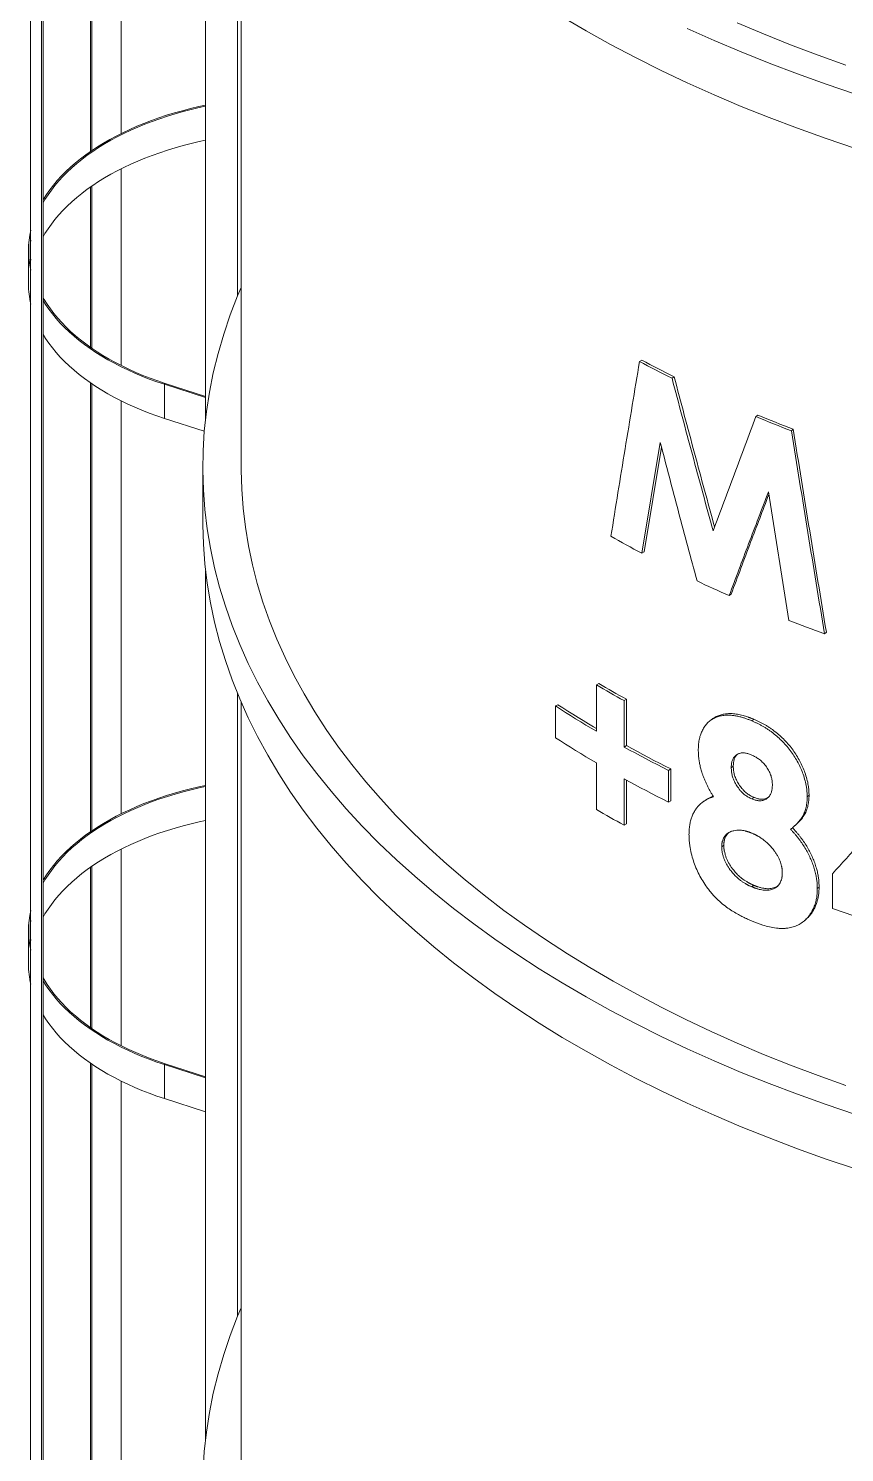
# Model space of a CAD drawing. Header units: millimetres. Extents: x 26816 to 90584, y 11074 to 56542.
# Drawn here: x 39955 to 40935, y 47183 to 48892 of the extents above; entities that cross this region are included whole.
import ezdxf

# ---------------------------------------------------------------- set-up
doc = ezdxf.new("R2010")
doc.units = ezdxf.units.MM
doc.layers.add('MAU_CAM', color=30, linetype='Continuous')
doc.layers.add('MAU_XANH_LUC', color=102, linetype='Continuous')

msp = doc.modelspace()

# ---------------------------------------------------------------- linework, layer by layer
at = {"layer": 'MAU_CAM', "linetype": 'Continuous', "lineweight": 0}
for p, q in [((39957.9, 40385.1), (39957.9, 49407.9)), ((39971, 40357.2), (39971, 49380)), ((39973, 40357.5), (39973, 49380.3)), ((40206.2, 49318.5), (40206.2, 48571)), ((40210.5, 49308.4), (40210.5, 48365)), ((40029.9, 48744.6), (40029.9, 49283.2)), ((40031.3, 48745.6), (40031.3, 49282.2)), ((40167.9, 48424), (40167.9, 49264.2)), ((40066.7, 48766.1), (40066.7, 49261.7)), ((40066.7, 48487.5), (40066.7, 48723.8)), ((40029.9, 48509.3), (40029.9, 48702)), ((40031.3, 48508.3), (40031.3, 48703)), ((39955.3, 48626), (39955.3, 48585.2)), ((40029.9, 47928.1), (40029.9, 48466.6)), ((40031.3, 47929), (40031.3, 48465.6)), ((40118.5, 48465), (40119.5, 48466)), ((40118.5, 48424.1), (40118.5, 48465)), ((40118.5, 48465), (40167.9, 48449)), ((40119.5, 48466), (40167.9, 48450.3)), ((40066.7, 47949.6), (40066.7, 48445.1)), ((40118.5, 48424.1), (40166.3, 48408.6)), ((40164.5, 48365), (40164.5, 48299.7)), ((40167.9, 47199.2), (40167.9, 48240.6)), ((40206.2, 48093.7), (40206.2, 47346.1)), ((40210.5, 48083.6), (40210.5, 47140.2)), ((40066.7, 47670.9), (40066.7, 47907.2)), ((40029.9, 47692.7), (40029.9, 47885.4)), ((40031.3, 47691.7), (40031.3, 47886.4)), ((39955.3, 47809.5), (39955.3, 47768.7)), ((40029.9, 47111.5), (40029.9, 47650.1)), ((40031.3, 47112.5), (40031.3, 47649.1)), ((40118.5, 47648.4), (40119.5, 47649.4)), ((40118.5, 47607.6), (40118.5, 47648.4)), ((40118.5, 47648.4), (40167.9, 47632.4)), ((40119.5, 47649.4), (40167.9, 47633.8)), ((40066.7, 47133), (40066.7, 47628.6)), ((40118.5, 47607.6), (40167.9, 47591.6))]:
    msp.add_line(p, q, dxfattribs=at)
at = {"layer": 'MAU_CAM', "linetype": 'Continuous', "lineweight": 0, "flags": 128}
for points in [[(40596.1, 48905.9), (40624.7, 48889.2), (40654, 48872.9), (40684, 48857.1), (40714.8, 48841.8), (40746.2, 48826.9), (40778.3, 48812.5), (40811, 48798.6), (40844.4, 48785.2), (40878.3, 48772.3), (40912.9, 48759.9), (40948, 48748.1)], [(40746.2, 48892.2), (40778.3, 48877.8), (40811, 48863.9), (40844.4, 48850.5), (40878.3, 48837.6), (40912.9, 48825.3), (40948, 48813.4)], [(40806, 48899), (40837.8, 48885.5), (40870.2, 48872.5), (40903.1, 48860), (40936.6, 48848)], [(40167.9, 48800), (40159.6, 48798.3), (40149.7, 48795.9), (40140, 48793.4), (40130.4, 48790.8), (40121, 48787.9), (40111.8, 48784.8), (40102.8, 48781.6), (40093.9, 48778.2), (40085.2, 48774.7), (40076.8, 48770.9), (40068.6, 48767), (40060.6, 48763), (40052.8, 48758.8), (40045.3, 48754.5), (40038, 48750), (40031, 48745.4), (40024.3, 48740.6), (40017.8, 48735.7), (40011.6, 48730.7), (40005.8, 48725.6), (40000.2, 48720.4), (39994.9, 48715.1), (39989.9, 48709.6), (39985.3, 48704.1), (39980.9, 48698.5), (39976.9, 48692.8), (39973.3, 48687.1), (39973, 48686.6)], [(40167.9, 48798.8), (40160.3, 48797.2), (40150.5, 48794.9), (40140.8, 48792.4), (40131.3, 48789.7), (40122, 48786.9), (40112.8, 48783.8), (40103.8, 48780.6), (40095, 48777.3), (40086.4, 48773.7), (40078, 48770), (40069.8, 48766.2), (40061.9, 48762.1), (40054.2, 48758), (40046.7, 48753.7), (40039.5, 48749.2), (40032.5, 48744.6), (40025.8, 48739.9), (40019.4, 48735), (40013.3, 48730.1), (40007.4, 48725), (40001.9, 48719.8), (39996.7, 48714.5), (39991.7, 48709.1), (39987.1, 48703.6), (39982.8, 48698.1), (39978.8, 48692.4), (39975.1, 48686.7), (39973, 48683)], [(40167.9, 48758), (40160.3, 48756.4), (40150.5, 48754.1), (40140.8, 48751.6), (40131.3, 48748.9), (40122, 48746), (40112.8, 48743), (40103.8, 48739.8), (40095, 48736.4), (40086.4, 48732.9), (40078, 48729.2), (40069.8, 48725.3), (40061.9, 48721.3), (40054.2, 48717.1), (40046.7, 48712.8), (40039.5, 48708.4), (40032.5, 48703.8), (40025.8, 48699.1), (40019.4, 48694.2), (40013.3, 48689.3), (40007.4, 48684.2), (40001.9, 48679), (39996.7, 48673.7), (39991.7, 48668.3), (39987.1, 48662.8), (39982.8, 48657.2), (39978.8, 48651.6), (39975.1, 48645.9), (39973, 48642.1)], [(40210.5, 48581.1), (40206.3, 48571.1), (40197.4, 48548.2), (40189.6, 48525.2), (40182.8, 48502.1), (40177.1, 48478.8), (40172.5, 48455.5), (40168.9, 48432.2), (40166.3, 48408.7), (40164.9, 48385.3), (40164.5, 48361.8), (40165.2, 48338.4), (40166.9, 48314.9), (40169.7, 48291.5), (40173.6, 48268.2), (40178.5, 48244.9), (40184.5, 48221.7), (40191.6, 48198.6), (40199.7, 48175.6), (40208.8, 48152.7), (40219, 48130), (40230.2, 48107.5), (40242.5, 48085.1), (40255.7, 48062.9), (40270, 48041), (40285.2, 48019.2), (40301.5, 47997.7), (40318.7, 47976.5), (40336.8, 47955.5), (40356, 47934.8), (40376, 47914.4), (40397, 47894.3), (40418.9, 47874.5), (40441.7, 47855.1), (40465.3, 47836), (40489.8, 47817.3), (40515.2, 47799), (40541.4, 47781), (40568.4, 47763.5), (40596.1, 47746.4), (40624.7, 47729.7), (40654, 47713.4), (40684, 47697.6), (40714.8, 47682.3), (40746.2, 47667.4), (40778.3, 47653), (40811, 47639.1), (40844.4, 47625.7), (40878.3, 47612.8), (40912.9, 47600.5), (40948, 47588.6)], [(39973, 48569.1), (39974.2, 48566.9), (39977.8, 48561.2), (39981.7, 48555.5), (39985.9, 48549.9), (39990.4, 48544.4), (39995.3, 48539), (40000.5, 48533.7), (40005.9, 48528.4), (40011.7, 48523.3), (40017.7, 48518.3), (40024.1, 48513.5), (40030.7, 48508.7), (40037.6, 48504.1), (40044.7, 48499.6), (40052.1, 48495.2), (40059.8, 48491), (40067.7, 48487), (40075.8, 48483.1), (40084.1, 48479.3), (40092.7, 48475.7), (40101.4, 48472.3), (40110.4, 48469.1), (40119.5, 48466)], [(39973, 48565.5), (39975.9, 48560.8), (39979.8, 48555.1), (39984.1, 48549.4), (39988.6, 48543.9), (39993.5, 48538.4), (39998.7, 48533.1), (40004.2, 48527.8), (40010, 48522.7), (40016.1, 48517.7), (40022.5, 48512.7), (40029.2, 48508), (40036.1, 48503.3), (40043.3, 48498.8), (40050.7, 48494.4), (40058.4, 48490.2), (40066.4, 48486.1), (40074.5, 48482.2), (40082.9, 48478.4), (40091.5, 48474.8), (40100.3, 48471.3), (40109.3, 48468.1), (40118.5, 48465)], [(39973, 48524.6), (39975.9, 48519.9), (39979.8, 48514.2), (39984.1, 48508.6), (39988.6, 48503.1), (39993.5, 48497.6), (39998.7, 48492.3), (40004.2, 48487), (40010, 48481.9), (40016.1, 48476.8), (40022.5, 48471.9), (40029.2, 48467.1), (40036.1, 48462.5), (40043.3, 48458), (40050.7, 48453.6), (40058.4, 48449.3), (40066.4, 48445.3), (40074.5, 48441.3), (40082.9, 48437.6), (40091.5, 48434), (40100.3, 48430.5), (40109.3, 48427.2), (40118.5, 48424.1)], [(40210.5, 48365), (40210.5, 48361.9), (40211.2, 48339.2), (40212.8, 48316.4), (40215.6, 48293.7), (40219.3, 48271.1), (40224.1, 48248.5), (40229.9, 48226), (40236.8, 48203.5), (40244.6, 48181.2), (40253.5, 48159.1), (40263.4, 48137), (40274.3, 48115.1), (40286.1, 48093.4), (40299, 48071.9), (40312.8, 48050.6), (40327.6, 48029.5), (40343.4, 48008.6), (40360.1, 47988), (40360.5, 47987.6)], [(40210.5, 48365), (40210.5, 48361.9), (40211.2, 48339.2), (40212.8, 48316.4), (40215.6, 48293.7), (40219.3, 48271.1), (40224.1, 48248.5), (40229.9, 48226), (40236.8, 48203.5), (40244.6, 48181.2), (40253.5, 48159.1), (40263.4, 48137), (40274.3, 48115.1), (40286.1, 48093.4), (40299, 48071.9), (40312.8, 48050.6), (40327.6, 48029.5), (40343.4, 48008.6), (40360.1, 47988), (40377.7, 47967.7), (40396.3, 47947.6), (40415.7, 47927.8), (40436.1, 47908.3), (40457.3, 47889.1), (40479.4, 47870.3), (40502.4, 47851.8), (40526.1, 47833.6), (40550.7, 47815.8), (40576.1, 47798.4), (40602.3, 47781.4), (40629.3, 47764.8), (40657, 47748.6), (40685.4, 47732.8), (40714.6, 47717.5), (40744.4, 47702.6), (40774.9, 47688.2), (40806, 47674.2), (40837.8, 47660.7), (40870.2, 47647.7), (40903.1, 47635.2), (40936.6, 47623.2)], [(40164.5, 48299.7), (40164.5, 48296.5), (40165.2, 48273.1), (40166.9, 48249.6), (40169.7, 48226.2), (40173.6, 48202.9), (40178.5, 48179.6), (40184.5, 48156.4), (40191.6, 48133.3), (40199.7, 48110.3), (40208.8, 48087.4), (40219, 48064.7), (40230.2, 48042.2), (40242.5, 48019.8), (40255.7, 47997.6), (40270, 47975.6), (40285.2, 47953.9), (40301.5, 47932.4), (40318.7, 47911.1), (40336.8, 47890.2), (40356, 47869.5), (40376, 47849.1), (40397, 47829), (40418.9, 47809.2), (40441.7, 47789.8), (40465.3, 47770.7), (40489.8, 47752), (40515.2, 47733.6), (40541.4, 47715.7), (40568.4, 47698.2), (40596.1, 47681), (40624.7, 47664.4), (40654, 47648.1), (40684, 47632.3), (40714.8, 47616.9), (40746.2, 47602.1), (40778.3, 47587.7), (40811, 47573.8), (40844.4, 47560.4), (40878.3, 47547.5), (40912.9, 47535.1), (40948, 47523.3)], [(40167.9, 47983.5), (40159.6, 47981.7), (40149.7, 47979.4), (40140, 47976.9), (40130.4, 47974.2), (40121, 47971.3), (40111.8, 47968.3), (40102.8, 47965.1), (40093.9, 47961.7), (40085.2, 47958.1), (40076.8, 47954.4), (40068.6, 47950.5), (40060.6, 47946.5), (40052.8, 47942.3), (40045.3, 47937.9), (40038, 47933.4), (40031, 47928.8), (40024.3, 47924.1), (40017.8, 47919.2), (40011.6, 47914.2), (40005.8, 47909.1), (40000.2, 47903.9), (39994.9, 47898.5), (39989.9, 47893.1), (39985.3, 47887.6), (39980.9, 47882), (39976.9, 47876.3), (39973.3, 47870.5), (39973, 47870)], [(40167.9, 47982.3), (40160.3, 47980.6), (40150.5, 47978.3), (40140.8, 47975.9), (40131.3, 47973.2), (40122, 47970.3), (40112.8, 47967.3), (40103.8, 47964.1), (40095, 47960.7), (40086.4, 47957.2), (40078, 47953.5), (40069.8, 47949.6), (40061.9, 47945.6), (40054.2, 47941.4), (40046.7, 47937.1), (40039.5, 47932.7), (40032.5, 47928.1), (40025.8, 47923.4), (40019.4, 47918.5), (40013.3, 47913.5), (40007.4, 47908.5), (40001.9, 47903.3), (39996.7, 47898), (39991.7, 47892.6), (39987.1, 47887.1), (39982.8, 47881.5), (39978.8, 47875.9), (39975.1, 47870.2), (39973, 47866.4)], [(40167.9, 47941.5), (40160.3, 47939.8), (40150.5, 47937.5), (40140.8, 47935), (40131.3, 47932.4), (40122, 47929.5), (40112.8, 47926.5), (40103.8, 47923.3), (40095, 47919.9), (40086.4, 47916.4), (40078, 47912.7), (40069.8, 47908.8), (40061.9, 47904.8), (40054.2, 47900.6), (40046.7, 47896.3), (40039.5, 47891.8), (40032.5, 47887.3), (40025.8, 47882.5), (40019.4, 47877.7), (40013.3, 47872.7), (40007.4, 47867.6), (40001.9, 47862.4), (39996.7, 47857.1), (39991.7, 47851.8), (39987.1, 47846.3), (39982.8, 47840.7), (39978.8, 47835), (39975.1, 47829.3), (39973, 47825.6)], [(39973, 47752.5), (39974.2, 47750.4), (39977.8, 47744.6), (39981.7, 47739), (39985.9, 47733.4), (39990.4, 47727.9), (39995.3, 47722.4), (40000.5, 47717.1), (40005.9, 47711.9), (40011.7, 47706.8), (40017.7, 47701.8), (40024.1, 47696.9), (40030.7, 47692.2), (40037.6, 47687.5), (40044.7, 47683), (40052.1, 47678.7), (40059.8, 47674.5), (40067.7, 47670.4), (40075.8, 47666.5), (40084.1, 47662.8), (40092.7, 47659.2), (40101.4, 47655.8), (40110.4, 47652.5), (40119.5, 47649.4)], [(39973, 47748.9), (39975.9, 47744.2), (39979.8, 47738.5), (39984.1, 47732.9), (39988.6, 47727.4), (39993.5, 47721.9), (39998.7, 47716.5), (40004.2, 47711.3), (40010, 47706.1), (40016.1, 47701.1), (40022.5, 47696.2), (40029.2, 47691.4), (40036.1, 47686.8), (40043.3, 47682.2), (40050.7, 47677.9), (40058.4, 47673.6), (40066.4, 47669.5), (40074.5, 47665.6), (40082.9, 47661.8), (40091.5, 47658.2), (40100.3, 47654.8), (40109.3, 47651.5), (40118.5, 47648.4)], [(39973, 47708.1), (39975.9, 47703.4), (39979.8, 47697.7), (39984.1, 47692.1), (39988.6, 47686.5), (39993.5, 47681.1), (39998.7, 47675.7), (40004.2, 47670.5), (40010, 47665.3), (40016.1, 47660.3), (40022.5, 47655.4), (40029.2, 47650.6), (40036.1, 47645.9), (40043.3, 47641.4), (40050.7, 47637), (40058.4, 47632.8), (40066.4, 47628.7), (40074.5, 47624.8), (40082.9, 47621), (40091.5, 47617.4), (40100.3, 47614), (40109.3, 47610.7), (40118.5, 47607.6)], [(40210.5, 47356.3), (40206.3, 47346.3), (40197.4, 47323.4), (40189.6, 47300.4), (40182.8, 47277.2), (40177.1, 47254), (40172.5, 47230.7), (40168.9, 47207.3), (40166.3, 47183.9), (40164.9, 47160.5)]]:
    msp.add_lwpolyline(points, dxfattribs=at)
at = {"layer": 'MAU_CAM', "linetype": 'Continuous', "lineweight": 0}
for centre, radius, start, end in [((40063.1, 48626), 107.8, 167.2311, 192.7689), ((40063.6, 48626), 106.3, 173.5559, 186.4441), ((40063.9, 48585.3), 108.6, 180.0618, 192.7383), ((40063.1, 47809.5), 107.8, 167.2311, 192.7689), ((40063.6, 47809.5), 106.3, 173.5559, 186.4441), ((40063.9, 47768.8), 108.6, 180.0618, 192.7383)]:
    msp.add_arc(centre, radius, start, end, dxfattribs=at)
at = {"layer": 'MAU_XANH_LUC', "linetype": 'Continuous', "lineweight": 0}
for p, q in [((40688.8, 48492.3), (40691.5, 48494)), ((40727.8, 48472.2), (40730.4, 48474)), ((40828.6, 48426.2), (40831, 48428.1)), ((40871.1, 48409.1), (40873.3, 48411)), ((40713.7, 48395.1), (40691.5, 48262.3)), ((40715.1, 48389.6), (40694.2, 48264)), ((40868.2, 48181.6), (40843.5, 48335.9)), ((40691.5, 48262.3), (40694.2, 48264)), ((40796.5, 48211.4), (40798.9, 48213.2)), ((40910.9, 48165.6), (40913.1, 48167.5)), ((40639.9, 48105.9), (40637, 48104.3)), ((40637, 48048.6), (40637, 48104.3)), ((40673.1, 48087), (40670.3, 48085.3)), ((40670.3, 48085.3), (40670.3, 48029.6)), ((40673.1, 48087), (40673.1, 48031.3)), ((40590.8, 48080.4), (40587.8, 48078.9)), ((40587.8, 48040.8), (40587.8, 48078.9)), ((40823.8, 48061), (40826.1, 48062.9)), ((40673.1, 48031.3), (40670.3, 48029.6)), ((40637, 47954.8), (40637, 48010.5)), ((40726.2, 48003.4), (40723.5, 48001.6)), ((40723.5, 48001.6), (40723.5, 47963.5)), ((40726.2, 48003.4), (40726.2, 47965.2)), ((40801.3, 48006.6), (40798.9, 48004.7)), ((40670.3, 47991.5), (40670.3, 47935.8)), ((40673.1, 47990), (40673.1, 47937.5)), ((40726.2, 47965.2), (40723.5, 47963.5)), ((40825.9, 47969.2), (40823.5, 47967.3)), ((40890.1, 47969.9), (40892.3, 47971.9)), ((40673.1, 47937.5), (40670.3, 47935.8)), ((40790, 47911.9), (40787.5, 47910)), ((40825.9, 47863.7), (40823.6, 47861.8)), ((40902.2, 47859.7), (40904.4, 47861.6)), ((40920.5, 47835.9), (40920.5, 47877.5))]:
    msp.add_line(p, q, dxfattribs=at)
at = {"layer": 'MAU_XANH_LUC', "linetype": 'Continuous', "lineweight": 0, "flags": 128}
for points in [[(40730.4, 48474), (40725.5, 48476.4), (40720.6, 48478.9), (40715.7, 48481.4), (40710.8, 48483.9), (40705.9, 48486.4), (40701.1, 48488.9), (40696.3, 48491.5), (40691.5, 48494)], [(40727.8, 48472.2), (40722.8, 48474.7), (40717.9, 48477.2), (40713, 48479.7), (40708.1, 48482.2), (40703.3, 48484.7), (40698.4, 48487.2), (40693.6, 48489.8), (40688.8, 48492.3)], [(40871.1, 48409.1), (40865.8, 48411.2), (40860.4, 48413.3), (40855.1, 48415.4), (40849.7, 48417.6), (40844.4, 48419.7), (40839.2, 48421.9), (40833.9, 48424), (40828.6, 48426.2)], [(40873.3, 48411), (40868, 48413.1), (40862.7, 48415.2), (40857.3, 48417.3), (40852, 48419.5), (40846.7, 48421.6), (40841.5, 48423.7), (40836.2, 48425.9), (40831, 48428.1)], [(40691.5, 48262.3), (40686.8, 48264.8), (40682.1, 48267.3), (40677.5, 48269.8), (40672.8, 48272.3), (40668.2, 48274.9), (40663.6, 48277.4), (40659, 48280), (40654.5, 48282.6)], [(40796.5, 48211.4), (40791.6, 48213.6), (40786.7, 48215.7), (40781.9, 48217.9), (40777.1, 48220.1), (40772.2, 48222.3), (40767.4, 48224.5), (40762.7, 48226.8), (40757.9, 48229)], [(40910.9, 48165.6), (40905.5, 48167.5), (40900.2, 48169.5), (40894.8, 48171.5), (40889.4, 48173.5), (40884.1, 48175.5), (40878.8, 48177.5), (40873.5, 48179.6), (40868.2, 48181.6)], [(40670.3, 48085.3), (40666.1, 48087.6), (40661.9, 48090), (40657.7, 48092.3), (40653.6, 48094.7), (40649.4, 48097.1), (40645.3, 48099.5), (40641.1, 48101.9), (40637, 48104.3)], [(40673.1, 48087), (40668.9, 48089.3), (40664.7, 48091.6), (40660.5, 48094), (40656.4, 48096.3), (40652.2, 48098.7), (40648.1, 48101.1), (40644, 48103.5), (40639.9, 48105.9)], [(40637, 48048.6), (40630.8, 48052.3), (40624.5, 48056), (40618.3, 48059.8), (40612.1, 48063.6), (40606, 48067.4), (40599.9, 48071.2), (40593.8, 48075), (40587.8, 48078.9)], [(40637, 48051.9), (40633.6, 48053.9), (40627.4, 48057.6), (40621.2, 48061.4), (40615, 48065.1), (40608.9, 48068.9), (40602.8, 48072.7), (40596.8, 48076.6), (40590.8, 48080.4)], [(40776.8, 48063.7), (40775.5, 48062.8), (40774.2, 48061.9)], [(40637, 48010.5), (40630.8, 48014.2), (40624.5, 48017.9), (40618.3, 48021.7), (40612.1, 48025.5), (40606, 48029.3), (40599.9, 48033.1), (40593.8, 48036.9), (40587.8, 48040.8)], [(40723.5, 48001.6), (40716.8, 48005), (40710, 48008.5), (40703.3, 48011.9), (40696.7, 48015.4), (40690, 48018.9), (40683.4, 48022.5), (40676.9, 48026), (40670.3, 48029.6)], [(40726.2, 48003.4), (40719.4, 48006.8), (40712.7, 48010.2), (40706, 48013.6), (40699.4, 48017.1), (40692.7, 48020.6), (40686.2, 48024.2), (40679.6, 48027.7), (40673.1, 48031.3)], [(40723.5, 47963.5), (40716.8, 47966.9), (40710, 47970.4), (40703.3, 47973.8), (40696.7, 47977.3), (40690, 47980.8), (40683.4, 47984.4), (40676.9, 47987.9), (40670.3, 47991.5)], [(40767.6, 47965.6), (40766.3, 47964.7), (40765, 47963.8)], [(40670.3, 47935.8), (40666.1, 47938.1), (40661.9, 47940.5), (40657.7, 47942.8), (40653.6, 47945.2), (40649.4, 47947.6), (40645.3, 47950), (40641.1, 47952.4), (40637, 47954.8)], [(41024, 47802.3), (41010.8, 47806.2), (40997.7, 47810.3), (40984.7, 47814.4), (40971.7, 47818.5), (40958.8, 47822.8), (40946, 47827.1), (40933.2, 47831.5), (40920.5, 47835.9)], [(40886.9, 47821.3), (40888, 47822.3), (40889.1, 47823.2)]]:
    msp.add_lwpolyline(points, dxfattribs=at)
at = {"layer": 'MAU_XANH_LUC', "linetype": 'Continuous', "lineweight": 0}
for points in [[(40654.5, 48282.6), (40660.1, 48317.5), (40671.4, 48387.3), (40683, 48457.3), (40688.8, 48492.3)], [(40727.8, 48472.2), (40735.9, 48441.6), (40752.2, 48380.5), (40768.8, 48319.6), (40777.2, 48289.2)], [(40777.2, 48289.2), (40785.7, 48312), (40802.6, 48357.5), (40820, 48403.3), (40828.6, 48426.2)], [(40871.1, 48409.1), (40877.7, 48368.5), (40890.9, 48287.2), (40904.2, 48206.1), (40910.9, 48165.6)], [(40873.3, 48411), (40879.9, 48370.4), (40893, 48289.1), (40906.4, 48208.1), (40913.1, 48167.5)], [(40757.9, 48229), (40750.4, 48256.6), (40735.5, 48311.9), (40721, 48367.4), (40713.7, 48395.1)], [(40843.5, 48335.9), (40835.6, 48315.1), (40819.7, 48273.4), (40804.2, 48232.1), (40796.5, 48211.4)], [(40920.5, 47877.5), (40931.6, 47889.8), (40953.8, 47914.5), (40987.6, 47952.2), (41010.6, 47977.7), (41022.1, 47990.4)]]:
    msp.add_open_spline(points, degree=3, dxfattribs=at)
for points, knots in [([(40730.4, 48474), (40738.5, 48443.4), (40754.5, 48383.2), (40770.8, 48323.3), (40778.9, 48293.8)], [0, 0, 0, 0, 0.507772, 1, 1, 1, 1]), ([(40844, 48332.9), (40836.7, 48313.7), (40821.5, 48273.7), (40806.6, 48233.9), (40798.9, 48213.2)], [0, 0, 0, 0, 0.479833, 1, 1, 1, 1]), ([(40759.3, 48025.7), (40759.4, 48026.7), (40759.4, 48028.8), (40759.6, 48032), (40759.9, 48035.1), (40760.4, 48038.1), (40761, 48040.9), (40761.8, 48043.7), (40762.7, 48046.3), (40764.2, 48049.7), (40766.3, 48053.6), (40769.4, 48057.7), (40773.1, 48061.2), (40777.4, 48064), (40782.2, 48066), (40787.3, 48067.3), (40792.9, 48068), (40798.2, 48067.9), (40803.2, 48067.2), (40807.9, 48066.4), (40811.6, 48065.4), (40814.4, 48064.5), (40816.2, 48063.9), (40818.1, 48063.2), (40820, 48062.5), (40821.9, 48061.8), (40823.1, 48061.3), (40823.8, 48061)], [0, 0, 0, 0, 0.031216, 0.062432, 0.093645, 0.12486, 0.15585, 0.187295, 0.218422, 0.249739, 0.312175, 0.374623, 0.437085, 0.499558, 0.562056, 0.624577, 0.687118, 0.749655, 0.795996, 0.843472, 0.889924, 0.908061, 0.926079, 0.944274, 0.962773, 0.981386, 1, 1, 1, 1]), ([(40776.8, 48063.6), (40777.8, 48064.4), (40780.1, 48066), (40784.3, 48067.7), (40789.2, 48069), (40794.4, 48069.7), (40800.1, 48069.8), (40806.3, 48069), (40811.8, 48067.9), (40816.1, 48066.6), (40818.5, 48065.8), (40820.2, 48065.2), (40821.4, 48064.8), (40822.6, 48064.3), (40824.2, 48063.7), (40825.4, 48063.2), (40826.1, 48062.9)], [0, 0, 0, 0, 0.084065, 0.190698, 0.300789, 0.4091, 0.51662, 0.639777, 0.765752, 0.819477, 0.874441, 0.893573, 0.913819, 0.936114, 0.961781, 1, 1, 1, 1]), ([(40823.8, 48061), (40824.8, 48060.6), (40827, 48059.6), (40830.2, 48058.1), (40833.4, 48056.5), (40836.6, 48054.8), (40839.7, 48052.9), (40842.9, 48050.8), (40846, 48048.7), (40850.1, 48045.6), (40855, 48041.5), (40860.7, 48036), (40866.1, 48030.2), (40871, 48024), (40875.3, 48017.5), (40879.2, 48010.8), (40882.5, 48003.9), (40885.4, 47996.7), (40887.7, 47989.2), (40888.9, 47983.4), (40889.5, 47979.6), (40889.7, 47977.7), (40889.8, 47975.8), (40890, 47973.8), (40890, 47971.9), (40890.1, 47970.6), (40890.1, 47969.9)], [0, 0, 0, 0, 0.031301, 0.062601, 0.093899, 0.125196, 0.156276, 0.187785, 0.21946, 0.250366, 0.312911, 0.375447, 0.437963, 0.500459, 0.562937, 0.625404, 0.687508, 0.750302, 0.820265, 0.890131, 0.908329, 0.926383, 0.94442, 0.96287, 0.981435, 1, 1, 1, 1]), ([(40826.1, 48062.9), (40827.2, 48062.4), (40829.3, 48061.5), (40832.5, 48060), (40835.7, 48058.4), (40838.9, 48056.7), (40842, 48054.8), (40845.2, 48052.7), (40848.3, 48050.6), (40852.4, 48047.5), (40857.3, 48043.4), (40863, 48037.9), (40868.3, 48032.1), (40873.2, 48025.9), (40877.5, 48019.4), (40881.4, 48012.7), (40884.7, 48005.8), (40887.5, 47998.7), (40889.9, 47991.2), (40891.1, 47985.4), (40891.6, 47981.6), (40891.9, 47979.6), (40892, 47977.7), (40892.1, 47975.8), (40892.2, 47973.9), (40892.3, 47972.6), (40892.3, 47971.9)], [0, 0, 0, 0, 0.031297, 0.062593, 0.093852, 0.125053, 0.1561, 0.187553, 0.219189, 0.249995, 0.312498, 0.374965, 0.438034, 0.499914, 0.56237, 0.624851, 0.68701, 0.749871, 0.819901, 0.889891, 0.908103, 0.926223, 0.944283, 0.962777, 0.979104, 1, 1, 1, 1]), ([(40777.5, 47969.9), (40776.9, 47971.1), (40775.5, 47973.3), (40773.5, 47976.7), (40771.6, 47980.2), (40769.9, 47983.7), (40768.2, 47987.3), (40766.7, 47990.9), (40765.3, 47994.5), (40763.8, 47998.6), (40762.4, 48003.3), (40761.1, 48008.6), (40760.4, 48012.8), (40760, 48015.8), (40759.7, 48017.8), (40759.6, 48019.8), (40759.5, 48021.7), (40759.4, 48023.7), (40759.4, 48025), (40759.3, 48025.7)], [0, 0, 0, 0, 0.062548, 0.12509, 0.187073, 0.250146, 0.31184, 0.375178, 0.440051, 0.500183, 0.59295, 0.688343, 0.779887, 0.816454, 0.853216, 0.888769, 0.925693, 0.962846, 1, 1, 1, 1]), ([(40822.8, 48020.4), (40822.1, 48020.7), (40820.8, 48021.2), (40818.8, 48021.8), (40816.9, 48022.3), (40815, 48022.6), (40813, 48022.7), (40811, 48022.5), (40808.2, 48021.9), (40805.8, 48020.7), (40803.7, 48019), (40801.9, 48017), (40800.6, 48014.7), (40799.8, 48012.2), (40799.4, 48010.5), (40799.1, 48008.6), (40799, 48006.7), (40798.9, 48005.4), (40798.9, 48004.7)], [0, 0, 0, 0, 0.050943, 0.101876, 0.150084, 0.200264, 0.250422, 0.312388, 0.374241, 0.500408, 0.563022, 0.625399, 0.750174, 0.800177, 0.850074, 0.898388, 0.949196, 1, 1, 1, 1]), ([(40805.9, 48020.5), (40805.5, 48020.2), (40804.3, 48018.8), (40803.1, 48016.6), (40802.2, 48014.1), (40801.8, 48012.3), (40801.6, 48010.5), (40801.4, 48008.6), (40801.4, 48007.2), (40801.3, 48006.6)], [0, 0, 0, 0, 0.118582, 0.412096, 0.529748, 0.647165, 0.760863, 0.880435, 1, 1, 1, 1]), ([(40848.3, 47984.2), (40848.3, 47984.9), (40848.2, 47986.3), (40848.1, 47988.5), (40847.8, 47990.6), (40847.3, 47992.7), (40846.7, 47995.1), (40845.7, 47997.6), (40844.4, 48000.4), (40842.9, 48003.1), (40841.3, 48005.7), (40839.4, 48008.2), (40837.3, 48010.5), (40835.1, 48012.7), (40832.9, 48014.5), (40830.8, 48016.1), (40828.8, 48017.3), (40826.8, 48018.5), (40824.8, 48019.5), (40823.5, 48020.1), (40822.8, 48020.4)], [0, 0, 0, 0, 0.050784, 0.101564, 0.150717, 0.20101, 0.249726, 0.310825, 0.374608, 0.438055, 0.499558, 0.56178, 0.624573, 0.687267, 0.749654, 0.799278, 0.849426, 0.898166, 0.949083, 1, 1, 1, 1]), ([(40798.9, 48004.7), (40799, 48004), (40799, 48002.6), (40799.2, 48000.5), (40799.5, 47998.4), (40799.9, 47996.2), (40800.8, 47992.9), (40802.5, 47988.4), (40805.5, 47983), (40808.7, 47978.7), (40811.5, 47975.6), (40813.5, 47973.6), (40815.6, 47972), (40817.5, 47970.6), (40819.5, 47969.4), (40821.5, 47968.3), (40822.9, 47967.7), (40823.5, 47967.3)], [0, 0, 0, 0, 0.050812, 0.101625, 0.149987, 0.199914, 0.249856, 0.374645, 0.499499, 0.62443, 0.688692, 0.749556, 0.799558, 0.849674, 0.89813, 0.949057, 1, 1, 1, 1]), ([(40801.3, 48006.6), (40801.4, 48005.9), (40801.4, 48004.4), (40801.6, 48002.3), (40801.9, 48000.2), (40802.3, 47998), (40803.2, 47994.7), (40804.9, 47990.2), (40807.9, 47984.8), (40811.1, 47980.6), (40813.8, 47977.5), (40815.9, 47975.5), (40817.9, 47973.8), (40819.9, 47972.5), (40821.8, 47971.2), (40823.8, 47970.2), (40825.2, 47969.5), (40825.9, 47969.2)], [0, 0, 0, 0, 0.050875, 0.101752, 0.150173, 0.200156, 0.250149, 0.375036, 0.499928, 0.624834, 0.689058, 0.749872, 0.799822, 0.849878, 0.89827, 0.949127, 1, 1, 1, 1]), ([(40823.5, 47967.3), (40824.2, 47967.1), (40825.6, 47966.6), (40827.7, 47965.9), (40829.7, 47965.4), (40831.6, 47965.1), (40833.7, 47965.1), (40835.9, 47965.3), (40838, 47965.8), (40840, 47966.6), (40841.8, 47967.8), (40843.4, 47969.1), (40845.3, 47971.3), (40846.6, 47973.8), (40847.4, 47976.4), (40847.8, 47978.2), (40848.1, 47980.2), (40848.2, 47982.2), (40848.3, 47983.5), (40848.3, 47984.2)], [0, 0, 0, 0, 0.050936, 0.101859, 0.149972, 0.200172, 0.250381, 0.313717, 0.375469, 0.436694, 0.500496, 0.563342, 0.625462, 0.750208, 0.799521, 0.849647, 0.898406, 0.949204, 1, 1, 1, 1]), ([(40748.2, 47924.6), (40748.3, 47925.5), (40748.3, 47927.4), (40748.5, 47930.2), (40748.7, 47933), (40749, 47935.7), (40749.5, 47938.3), (40750.2, 47941.7), (40751.5, 47945.7), (40753.4, 47950.2), (40755.8, 47954.3), (40758.5, 47958), (40761.7, 47961.2), (40764.5, 47963.5), (40766.9, 47965), (40768.5, 47966), (40770.2, 47966.9), (40772, 47967.7), (40773.8, 47968.5), (40775.7, 47969.2), (40776.9, 47969.7), (40777.5, 47969.9)], [0, 0, 0, 0, 0.042415, 0.083751, 0.124933, 0.166589, 0.208207, 0.249868, 0.332775, 0.416663, 0.499749, 0.582974, 0.665595, 0.749773, 0.785575, 0.821333, 0.857063, 0.892376, 0.928064, 0.963818, 1, 1, 1, 1]), ([(40767.6, 47965.6), (40767.7, 47965.6), (40768.2, 47966.1), (40769.4, 47966.8), (40771.1, 47967.8), (40772.7, 47968.7), (40774.5, 47969.5), (40775.9, 47970.2), (40776.8, 47970.5), (40777.1, 47970.6)], [0, 0, 0, 0, 0.02068, 0.202854, 0.383479, 0.56274, 0.734894, 0.918127, 1, 1, 1, 1]), ([(40825.9, 47969.2), (40826.6, 47969), (40828, 47968.4), (40830, 47967.8), (40832, 47967.3), (40834, 47967), (40836.1, 47967), (40838.2, 47967.1), (40840.3, 47967.7), (40842.1, 47968.4), (40843.1, 47969.1), (40843.5, 47969.3)], [0, 0, 0, 0, 0.105981, 0.211936, 0.312049, 0.416517, 0.521022, 0.65287, 0.781457, 0.908985, 1, 1, 1, 1]), ([(40890.1, 47969.9), (40890.1, 47968.9), (40890, 47966.7), (40889.8, 47963.6), (40889.5, 47960.5), (40888.9, 47957.5), (40888.1, 47954.6), (40887.2, 47951.9), (40886.1, 47949.2), (40884.3, 47945.7), (40881.4, 47941.5), (40878.3, 47938.2), (40876.1, 47936), (40875, 47935), (40873.8, 47933.9), (40872.6, 47932.9), (40871.3, 47931.9), (40870.5, 47931.3), (40870.1, 47930.9)], [0, 0, 0, 0, 0.062479, 0.124955, 0.187078, 0.249906, 0.312388, 0.374873, 0.437363, 0.499858, 0.639038, 0.780168, 0.816415, 0.852784, 0.888644, 0.92561, 0.962804, 1, 1, 1, 1]), ([(40892.3, 47971.9), (40892.3, 47970.8), (40892.2, 47968.7), (40892, 47965.5), (40891.6, 47962.4), (40891.1, 47959.5), (40890.3, 47956.6), (40889.4, 47953.8), (40888.3, 47951.1), (40886.5, 47947.6), (40883.6, 47943.5), (40880.5, 47940.1), (40878.3, 47937.9), (40877.3, 47937), (40876.7, 47936.5), (40876.4, 47936.3)], [0, 0, 0, 0, 0.071412, 0.142819, 0.213817, 0.285627, 0.356906, 0.428437, 0.49984, 0.571243, 0.730224, 0.891402, 0.932797, 0.974321, 1, 1, 1, 1]), ([(40824.1, 47926.1), (40823.5, 47926.3), (40822.6, 47926.7), (40821.4, 47927.1), (40820.4, 47927.5), (40819.5, 47927.8), (40818.5, 47928.1), (40817.6, 47928.4), (40816.6, 47928.7), (40814.9, 47929.1), (40812.6, 47929.5), (40809.3, 47930), (40805.7, 47929.9), (40801.9, 47929.3), (40798.7, 47928.3), (40796, 47926.9), (40793.8, 47925.4), (40791.9, 47923.6), (40790.4, 47921.5), (40789.1, 47919.2), (40788.5, 47917.2), (40788.1, 47915.8), (40787.9, 47915), (40787.8, 47914.2), (40787.7, 47913.4), (40787.6, 47912.5), (40787.6, 47911.4), (40787.5, 47910.5), (40787.5, 47910)], [0, 0, 0, 0, 0.030626, 0.050658, 0.06857, 0.085512, 0.103048, 0.121283, 0.140228, 0.159409, 0.217155, 0.270552, 0.351365, 0.434221, 0.516855, 0.580133, 0.642744, 0.699537, 0.759477, 0.816391, 0.87212, 0.888853, 0.905235, 0.92128, 0.937035, 0.953508, 0.971913, 1, 1, 1, 1]), ([(40870.1, 47930.9), (40870.9, 47930), (40872.5, 47928.3), (40874.9, 47925.6), (40877.2, 47923), (40879.4, 47920.2), (40881.5, 47917.4), (40884.3, 47913.5), (40887.5, 47908.6), (40890.9, 47902.5), (40893.9, 47896.4), (40896.4, 47890.2), (40898.6, 47883.9), (40899.9, 47878.9), (40900.7, 47875), (40901.2, 47872.4), (40901.6, 47869.8), (40901.9, 47867.3), (40902, 47864.8), (40902.2, 47862.2), (40902.2, 47860.5), (40902.2, 47859.7)], [0, 0, 0, 0, 0.042489, 0.083895, 0.125142, 0.166202, 0.207871, 0.250238, 0.333677, 0.416347, 0.500248, 0.583915, 0.666346, 0.750132, 0.787159, 0.823095, 0.857992, 0.892541, 0.92818, 0.963877, 1, 1, 1, 1]), ([(40872.3, 47932.9), (40873.1, 47932), (40874.7, 47930.2), (40877.1, 47927.5), (40879.4, 47924.9), (40881.6, 47922.1), (40883.7, 47919.3), (40886.5, 47915.5), (40889.7, 47910.5), (40893.1, 47904.5), (40896, 47898.3), (40898.6, 47892.1), (40900.7, 47885.9), (40902.1, 47880.8), (40902.9, 47877), (40903.4, 47874.3), (40903.8, 47871.8), (40904, 47869.3), (40904.2, 47866.7), (40904.3, 47864.2), (40904.4, 47862.5), (40904.4, 47861.6)], [0, 0, 0, 0, 0.0424478, 0.0849008, 0.1250169, 0.1660471, 0.2076872, 0.2500271, 0.3334373, 0.4160933, 0.4999941, 0.5836819, 0.6661436, 0.7499691, 0.787019, 0.8229774, 0.8578957, 0.8914118, 0.9277001, 0.9638533, 1, 1, 1, 1]), ([(40874.3, 47934.4), (40874.7, 47934.7), (40875.4, 47935.3), (40876.1, 47935.9), (40876.4, 47936.2)], [0, 0, 0, 0, 0.49985, 1, 1, 1, 1]), ([(40824, 47820.6), (40823.1, 47821), (40821.2, 47821.8), (40818.4, 47823), (40815.7, 47824.3), (40813, 47825.6), (40810.3, 47827), (40806.3, 47829.1), (40801.2, 47832.1), (40794.6, 47836.4), (40788, 47841.4), (40782.1, 47846.7), (40777.2, 47851.8), (40773.3, 47856.4), (40769, 47862), (40764.6, 47868.8), (40760.2, 47876.7), (40756.4, 47884.8), (40753.3, 47893.3), (40750.7, 47902.1), (40749.4, 47908.9), (40748.9, 47913.4), (40748.7, 47915.6), (40748.5, 47917.8), (40748.4, 47920.1), (40748.3, 47922.3), (40748.3, 47923.8), (40748.2, 47924.6)], [0, 0, 0, 0, 0.023802, 0.047539, 0.070265, 0.09349, 0.116859, 0.140082, 0.19549, 0.250359, 0.31292, 0.375451, 0.416808, 0.458909, 0.500504, 0.562979, 0.625446, 0.687891, 0.750324, 0.820288, 0.890155, 0.908414, 0.926622, 0.944423, 0.962873, 0.981437, 1, 1, 1, 1]), ([(40795.7, 47926.6), (40795.2, 47926.2), (40794.2, 47925.2), (40792.8, 47923.3), (40791.5, 47921), (40790.9, 47919.1), (40790.6, 47917.6), (40790.4, 47916.8), (40790.3, 47916), (40790.2, 47915.2), (40790.1, 47914.3), (40790, 47913.2), (40790, 47912.4), (40790, 47911.9)], [0, 0, 0, 0, 0.117835, 0.293752, 0.460824, 0.624456, 0.673593, 0.721698, 0.768816, 0.815083, 0.863462, 0.917512, 1, 1, 1, 1]), ([(40790, 47911.9), (40790, 47911.4), (40790, 47910.5), (40790, 47909.4), (40790.1, 47908.5), (40790.2, 47907.6), (40790.3, 47906.6), (40790.5, 47905.6), (40790.8, 47903.8), (40791.4, 47901.1), (40792.5, 47897.6), (40794, 47894.1), (40795.8, 47890.6), (40797.8, 47887.2), (40799.9, 47884.2), (40801.9, 47881.6), (40803.7, 47879.4), (40805.6, 47877.4), (40807.5, 47875.5), (40809.5, 47873.7), (40811.4, 47872.2), (40813.2, 47870.8), (40814.6, 47869.8), (40816, 47868.9), (40817.5, 47868), (40818.8, 47867.2), (40820, 47866.5), (40820.8, 47866.1), (40821.7, 47865.6), (40822.5, 47865.2), (40823.4, 47864.8), (40824.5, 47864.3), (40825.4, 47863.9), (40825.9, 47863.7)], [0, 0, 0, 0, 0.027297, 0.045219, 0.061254, 0.07644, 0.09245, 0.109389, 0.12727, 0.188137, 0.244742, 0.303047, 0.362042, 0.422799, 0.48346, 0.524325, 0.566323, 0.609457, 0.648644, 0.686283, 0.733535, 0.762877, 0.788614, 0.814279, 0.842454, 0.873655, 0.890347, 0.906176, 0.92115, 0.936266, 0.952428, 0.970652, 1, 1, 1, 1]), ([(40860.2, 47878.5), (40860.2, 47879.1), (40860.1, 47880), (40860.1, 47881.2), (40860, 47882.2), (40859.9, 47883.2), (40859.8, 47884.1), (40859.6, 47885), (40859.5, 47885.9), (40859.1, 47887.5), (40858.5, 47889.8), (40857.5, 47892.9), (40856.1, 47896.1), (40854.3, 47899.4), (40852.3, 47902.7), (40849.6, 47906.4), (40846.4, 47910.2), (40842.6, 47914.2), (40838.8, 47917.5), (40834.9, 47920.3), (40832.1, 47922), (40830.1, 47923.2), (40829.3, 47923.6), (40828.4, 47924.1), (40827.5, 47924.5), (40826.6, 47925), (40825.5, 47925.5), (40824.6, 47925.9), (40824.1, 47926.1)], [0, 0, 0, 0, 0.029772, 0.04947, 0.066957, 0.083295, 0.099267, 0.114898, 0.1302, 0.145797, 0.198089, 0.24845, 0.303691, 0.36221, 0.421512, 0.480555, 0.56518, 0.647458, 0.727796, 0.795789, 0.870662, 0.887697, 0.904129, 0.919966, 0.935733, 0.952349, 0.971234, 1, 1, 1, 1]), ([(40787.5, 47910), (40787.5, 47909.5), (40787.5, 47908.7), (40787.6, 47907.6), (40787.6, 47906.6), (40787.7, 47905.7), (40787.9, 47904.8), (40788, 47903.8), (40788.3, 47901.9), (40789, 47899.3), (40790.1, 47895.7), (40791.6, 47892.3), (40793.3, 47888.8), (40795.4, 47885.3), (40797.5, 47882.3), (40799.5, 47879.8), (40801.3, 47877.6), (40803.2, 47875.6), (40805.1, 47873.7), (40807.1, 47871.9), (40809, 47870.3), (40810.8, 47869), (40812.2, 47868), (40813.6, 47867), (40815.1, 47866.1), (40816.5, 47865.3), (40817.6, 47864.7), (40818.5, 47864.2), (40819.3, 47863.8), (40820.1, 47863.4), (40821, 47862.9), (40822.2, 47862.4), (40823.1, 47862), (40823.6, 47861.8)], [0, 0, 0, 0, 0.027257, 0.045154, 0.061165, 0.076331, 0.092318, 0.109233, 0.12709, 0.18788, 0.244423, 0.302679, 0.361637, 0.422372, 0.483028, 0.523898, 0.565908, 0.609061, 0.648272, 0.68594, 0.733234, 0.762605, 0.788367, 0.81406, 0.842267, 0.873504, 0.890215, 0.906063, 0.921054, 0.936189, 0.95237, 0.970617, 1, 1, 1, 1]), ([(40823.6, 47861.8), (40824.1, 47861.6), (40824.9, 47861.3), (40826, 47860.9), (40826.8, 47860.5), (40827.6, 47860.3), (40828.3, 47860), (40830, 47859.5), (40832.4, 47858.8), (40835.6, 47858.1), (40838.6, 47857.7), (40841.6, 47857.6), (40844.5, 47857.9), (40847.3, 47858.5), (40849.9, 47859.5), (40852.2, 47860.7), (40854.3, 47862.3), (40856.1, 47864.2), (40857.5, 47866.4), (40858.7, 47868.9), (40859.3, 47871), (40859.7, 47872.5), (40859.8, 47873.3), (40859.9, 47874.2), (40860, 47875), (40860.1, 47876), (40860.2, 47877.1), (40860.2, 47878), (40860.2, 47878.5)], [0, 0, 0, 0, 0.027707, 0.044957, 0.06011, 0.074335, 0.087942, 0.101548, 0.167605, 0.224576, 0.279905, 0.339616, 0.399432, 0.46066, 0.519174, 0.579519, 0.636902, 0.694844, 0.752557, 0.809926, 0.867625, 0.884878, 0.901813, 0.918446, 0.934735, 0.951748, 0.970864, 1, 1, 1, 1]), ([(40825.9, 47863.7), (40826.4, 47863.5), (40827.2, 47863.1), (40828.3, 47862.7), (40829.2, 47862.4), (40829.9, 47862.1), (40830.7, 47861.9), (40832.3, 47861.3), (40834.8, 47860.6), (40837.9, 47860), (40840.9, 47859.6), (40843.9, 47859.5), (40846.8, 47859.8), (40849.6, 47860.4), (40852.1, 47861.4), (40853.9, 47862.2), (40854.6, 47862.8), (40854.7, 47862.9)], [0, 0, 0, 0, 0.047281, 0.07672, 0.102578, 0.126854, 0.150075, 0.173293, 0.286027, 0.383258, 0.477695, 0.579627, 0.68176, 0.786323, 0.886277, 0.989386, 1, 1, 1, 1]), ([(40904.4, 47861.6), (40904.3, 47860.7), (40904.3, 47858.9), (40904.1, 47856.2), (40903.9, 47853.5), (40903.6, 47851), (40903.2, 47848.5), (40902.3, 47844.9), (40900.9, 47840.4), (40898.4, 47834.9), (40895.2, 47829.8), (40892, 47825.8), (40889.7, 47823.9), (40889, 47823.3)], [0, 0, 0, 0, 0.0589029, 0.1178463, 0.1740792, 0.2312769, 0.2886437, 0.3463092, 0.4828044, 0.618896, 0.7742639, 0.9281539, 1, 1, 1, 1]), ([(40902.2, 47859.7), (40902.2, 47858.8), (40902.1, 47856.9), (40902, 47854.2), (40901.8, 47851.6), (40901.5, 47849), (40901, 47846.5), (40900.2, 47842.9), (40898.7, 47838.4), (40896.2, 47833), (40893.1, 47827.9), (40889.1, 47823.1), (40884.4, 47819.1), (40879.1, 47815.8), (40873.3, 47813.5), (40867.6, 47812.3), (40862.4, 47811.8), (40857.8, 47811.8), (40852, 47812.3), (40845, 47813.5), (40838.9, 47815.2), (40834.7, 47816.6), (40832.5, 47817.3), (40830.4, 47818.1), (40828.3, 47818.9), (40826.2, 47819.7), (40824.7, 47820.3), (40824, 47820.6)], [0, 0, 0, 0, 0.02374, 0.047486, 0.070065, 0.093228, 0.116431, 0.139708, 0.194786, 0.249717, 0.312153, 0.374603, 0.437067, 0.499543, 0.561962, 0.624553, 0.666275, 0.70756, 0.749675, 0.819761, 0.889379, 0.908312, 0.92699, 0.944917, 0.963037, 0.981387, 1, 1, 1, 1])]:
    msp.add_open_spline(points, degree=3, knots=knots, dxfattribs=at)

doc.saveas('drawing.dxf')
